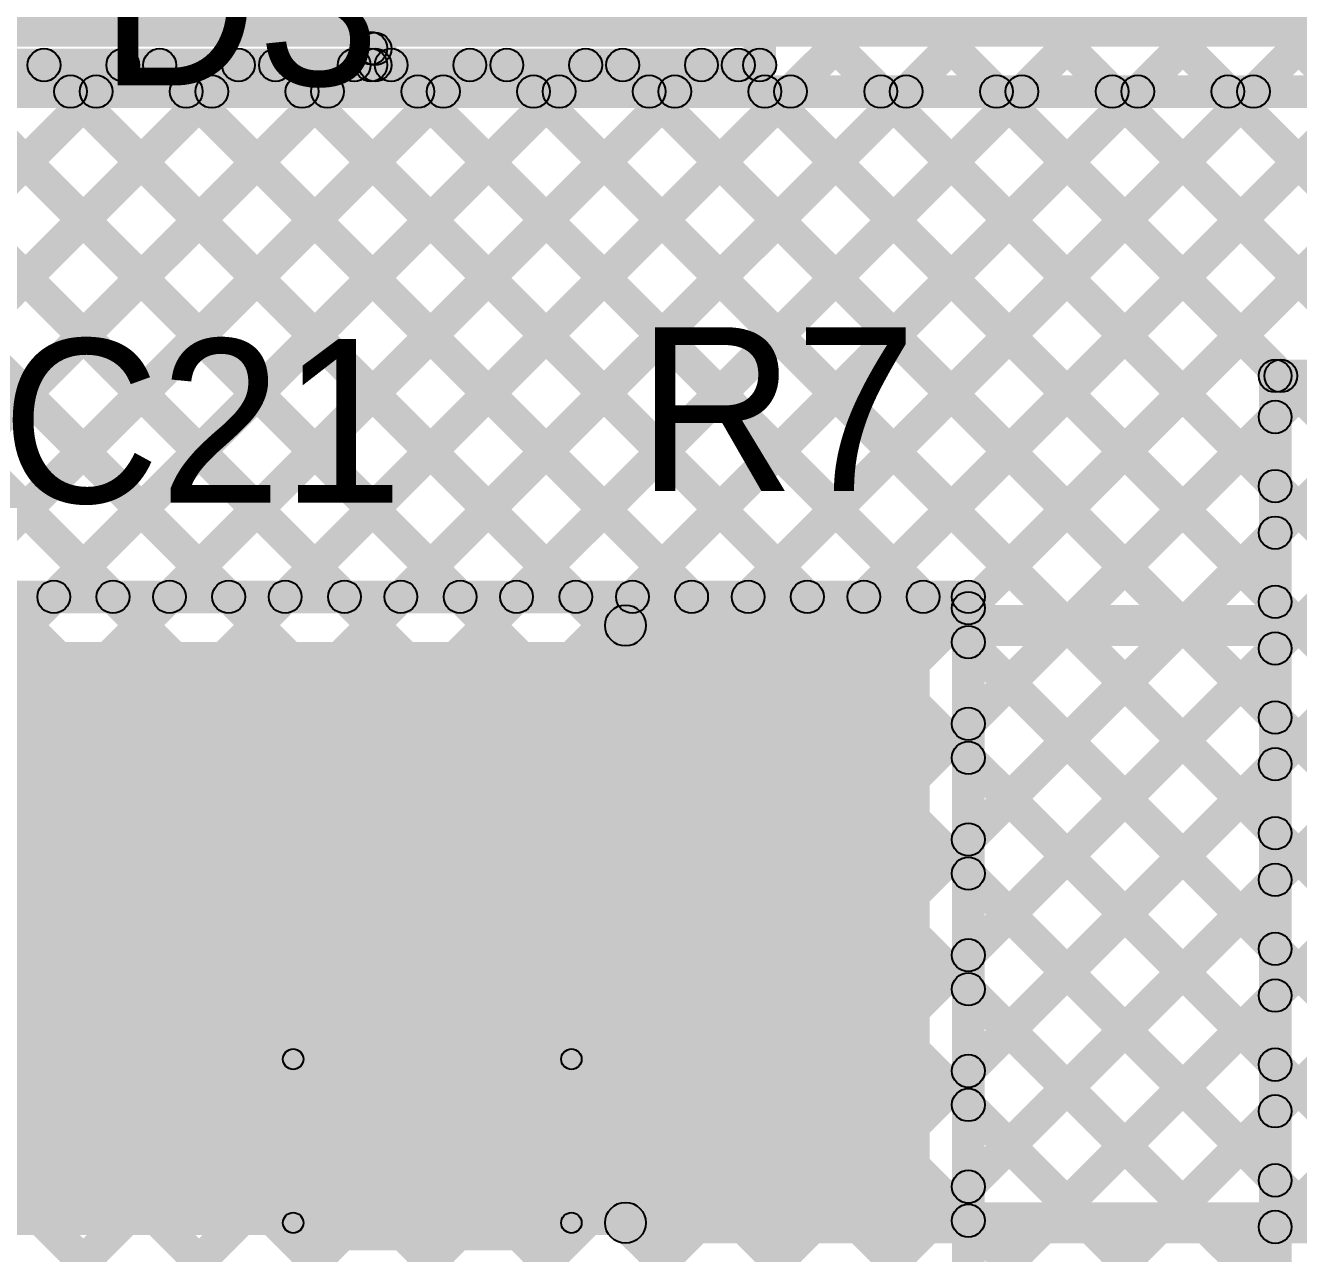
# Model space of a CAD drawing. Header units: millimetres. Extents: x -0.28 to 3.03, y -0.05 to 3.12.
# Drawn here: x 0.2486 to 0.5597, y 0.2875 to 0.5877 of the extents above; entities that cross this region are included whole.
import ezdxf

# ---------------------------------------------------------------- set-up
doc = ezdxf.new("R2010")
doc.units = ezdxf.units.MM
doc.header["$MEASUREMENT"] = 0
for name, color, linetype in [('BottomLayer', 5, 'Continuous'), ('TopLayer', 1, 'Continuous'), ('TopOverlay', 2, 'Continuous'), ('TopPaste', 8, 'Continuous'), ('TopSolder', 216, 'Continuous')]:
    doc.layers.add(name, color=color, linetype=linetype)

# ---------------------------------------------------------------- blocks, each defined once
blk = doc.blocks.new('RES_2512_62')
at = {"layer": 'TopLayer'}
for points in [[(-0.15945, 0.06693), (-0.09646, 0.06693), (-0.09646, -0.06693), (-0.15945, -0.06693)], [(0.09646, 0.06693), (0.15945, 0.06693), (0.15945, -0.06693), (0.09646, -0.06693)]]:
    blk.add_hatch(color=1, dxfattribs=at).paths.add_polyline_path(points)
at = {"layer": 'TopOverlay'}
h = blk.add_hatch(color=2, dxfattribs=at)
edge = h.paths.add_edge_path()
edge.add_arc((-0.167, 0.073), 0.005, 0, 360)
h = blk.add_hatch(color=2, dxfattribs=at)
edge = h.paths.add_edge_path()
edge.add_arc((-0.167, 0.073), 0.005, 0, 360)
for points in [[(0.16679, 0.078), (0.16679, 0.068), (-0.167, 0.068), (-0.167, 0.078)], [(-0.172, 0.073), (-0.162, 0.073), (-0.162, -0.073), (-0.172, -0.073)], [(0.16179, 0.073), (0.17179, 0.073), (0.17179, -0.073), (0.16179, -0.073)], [(0.16679, -0.068), (0.16679, -0.078), (-0.167, -0.078), (-0.167, -0.068)]]:
    blk.add_hatch(color=2, dxfattribs=at).paths.add_polyline_path(points)
h = blk.add_hatch(color=2, dxfattribs=at)
edge = h.paths.add_edge_path()
edge.add_arc((0.16679, 0.073), 0.005, 0, 360)
h = blk.add_hatch(color=2, dxfattribs=at)
edge = h.paths.add_edge_path()
edge.add_arc((0.16679, 0.073), 0.005, 0, 360)
h = blk.add_hatch(color=2, dxfattribs=at)
edge = h.paths.add_edge_path()
edge.add_arc((-0.167, -0.073), 0.005, 0, 360)
h = blk.add_hatch(color=2, dxfattribs=at)
edge = h.paths.add_edge_path()
edge.add_arc((-0.167, -0.073), 0.005, 0, 360)
h = blk.add_hatch(color=2, dxfattribs=at)
edge = h.paths.add_edge_path()
edge.add_arc((0.16679, -0.073), 0.005, 0, 360)
h = blk.add_hatch(color=2, dxfattribs=at)
edge = h.paths.add_edge_path()
edge.add_arc((0.16679, -0.073), 0.005, 0, 360)
at = {"layer": 'TopPaste'}
for points in [[(-0.15945, 0.06693), (-0.09646, 0.06693), (-0.09646, -0.06693), (-0.15945, -0.06693)], [(0.09646, 0.06693), (0.15945, 0.06693), (0.15945, -0.06693), (0.09646, -0.06693)]]:
    blk.add_hatch(color=8, dxfattribs=at).paths.add_polyline_path(points)
at = {"layer": 'TopSolder'}
for points in [[(-0.16345, 0.07093), (-0.09246, 0.07093), (-0.09246, -0.07093), (-0.16345, -0.07093)], [(0.09246, 0.07093), (0.16345, 0.07093), (0.16345, -0.07093), (0.09246, -0.07093)]]:
    blk.add_hatch(color=216, dxfattribs=at).paths.add_polyline_path(points)
at = {"layer": 'TopOverlay'}
for centre in [(-0.167, 0.073), (-0.167, 0.073), (0.16679, 0.073), (0.16679, 0.073), (-0.167, -0.073), (-0.167, -0.073), (0.16679, -0.073), (0.16679, -0.073)]:
    blk.add_circle(centre, 0.005, dxfattribs=at)
blk = doc.blocks.new('C__0805_101')
at = {"layer": 'TopLayer'}
for points in [[(-0.06, 0.03), (-0.02, 0.03), (-0.02, -0.03), (-0.06, -0.03)], [(0.02, 0.03), (0.06, 0.03), (0.06, -0.03), (0.02, -0.03)]]:
    blk.add_hatch(color=1, dxfattribs=at).paths.add_polyline_path(points)
at = {"layer": 'TopOverlay'}
h = blk.add_hatch(color=2, dxfattribs=at)
edge = h.paths.add_edge_path()
edge.add_arc((-0.064, 0.034), 0.0025, 0, 360)
h = blk.add_hatch(color=2, dxfattribs=at)
edge = h.paths.add_edge_path()
edge.add_arc((-0.064, 0.034), 0.0025, 0, 360)
for points in [[(-0.024, 0.0365), (-0.024, 0.0315), (-0.064, 0.0315), (-0.064, 0.0365)], [(0.064, 0.0365), (0.064, 0.0315), (0.024, 0.0315), (0.024, 0.0365)], [(-0.0615, -0.034), (-0.0665, -0.034), (-0.0665, 0.034), (-0.0615, 0.034)], [(0.0665, -0.034), (0.0615, -0.034), (0.0615, 0.034), (0.0665, 0.034)], [(-0.024, -0.0315), (-0.024, -0.0365), (-0.064, -0.0365), (-0.064, -0.0315)], [(0.064, -0.0315), (0.064, -0.0365), (0.024, -0.0365), (0.024, -0.0315)]]:
    blk.add_hatch(color=2, dxfattribs=at).paths.add_polyline_path(points)
h = blk.add_hatch(color=2, dxfattribs=at)
edge = h.paths.add_edge_path()
edge.add_arc((-0.024, 0.034), 0.0025, 0, 360)
h = blk.add_hatch(color=2, dxfattribs=at)
edge = h.paths.add_edge_path()
edge.add_arc((0.024, 0.034), 0.0025, 0, 360)
h = blk.add_hatch(color=2, dxfattribs=at)
edge = h.paths.add_edge_path()
edge.add_arc((0.064, 0.034), 0.0025, 0, 360)
h = blk.add_hatch(color=2, dxfattribs=at)
edge = h.paths.add_edge_path()
edge.add_arc((0.064, 0.034), 0.0025, 0, 360)
h = blk.add_hatch(color=2, dxfattribs=at)
edge = h.paths.add_edge_path()
edge.add_arc((-0.064, -0.034), 0.0025, 0, 360)
h = blk.add_hatch(color=2, dxfattribs=at)
edge = h.paths.add_edge_path()
edge.add_arc((-0.064, -0.034), 0.0025, 0, 360)
h = blk.add_hatch(color=2, dxfattribs=at)
edge = h.paths.add_edge_path()
edge.add_arc((-0.024, -0.034), 0.0025, 0, 360)
h = blk.add_hatch(color=2, dxfattribs=at)
edge = h.paths.add_edge_path()
edge.add_arc((0.024, -0.034), 0.0025, 0, 360)
h = blk.add_hatch(color=2, dxfattribs=at)
edge = h.paths.add_edge_path()
edge.add_arc((0.064, -0.034), 0.0025, 0, 360)
h = blk.add_hatch(color=2, dxfattribs=at)
edge = h.paths.add_edge_path()
edge.add_arc((0.064, -0.034), 0.0025, 0, 360)
at = {"layer": 'TopPaste'}
for points in [[(-0.06, 0.03), (-0.02, 0.03), (-0.02, -0.03), (-0.06, -0.03)], [(0.02, 0.03), (0.06, 0.03), (0.06, -0.03), (0.02, -0.03)]]:
    blk.add_hatch(color=8, dxfattribs=at).paths.add_polyline_path(points)
at = {"layer": 'TopSolder'}
for points in [[(-0.06276, 0.03276), (-0.01724, 0.03276), (-0.01724, -0.03276), (-0.06276, -0.03276)], [(0.01724, 0.03276), (0.06276, 0.03276), (0.06276, -0.03276), (0.01724, -0.03276)]]:
    blk.add_hatch(color=216, dxfattribs=at).paths.add_polyline_path(points)
at = {"layer": 'TopOverlay'}
for centre in [(-0.064, 0.034), (-0.064, 0.034), (-0.024, 0.034), (0.024, 0.034), (0.064, 0.034), (0.064, 0.034), (-0.064, -0.034), (-0.064, -0.034), (-0.024, -0.034), (0.024, -0.034), (0.064, -0.034), (0.064, -0.034)]:
    blk.add_circle(centre, 0.0025, dxfattribs=at)

msp = doc.modelspace()

# ---------------------------------------------------------------- hatches: boundary and pattern name
at = {"layer": 'BottomLayer'}
for points in [[(0.211, 0.5825), (0.211, 0.6075), (1.107, 0.6075), (1.107, 0.5825)], [(0.05283, 0.12656), (0.04717, 0.13222), (0.48928, 0.57433), (0.49494, 0.56867)], [(0.05283, 0.09828), (0.04717, 0.10393), (0.51757, 0.57433), (0.52323, 0.56867)], [(0.05283, 0.18313), (0.04717, 0.18879), (0.43272, 0.57433), (0.43837, 0.56867)], [(0.05283, 0.06999), (0.04717, 0.07565), (0.54585, 0.57433), (0.55151, 0.56867)], [(0.05283, 0.06999), (0.04717, 0.07565), (0.54585, 0.57433), (0.55151, 0.56867)], [(0.05283, 0.15484), (0.04717, 0.1605), (0.461, 0.57433), (0.46666, 0.56867)], [(0.05283, 0.32455), (0.04717, 0.33021), (0.29129, 0.57433), (0.29695, 0.56867)], [(0.05283, 0.2397), (0.04717, 0.24535), (0.37615, 0.57433), (0.3818, 0.56867)], [(0.05283, 0.21141), (0.04717, 0.21707), (0.40443, 0.57433), (0.41009, 0.56867)], [(0.05283, 0.26798), (0.04717, 0.27364), (0.34786, 0.57433), (0.35352, 0.56867)], [(0.05283, 0.29627), (0.04717, 0.30192), (0.31958, 0.57433), (0.32524, 0.56867)], [(0.0592, 0.04808), (0.05354, 0.05373), (0.57414, 0.57433), (0.57979, 0.56867)], [(0.08748, 0.04808), (0.08183, 0.05373), (0.60242, 0.57433), (0.60808, 0.56867)], [(0.11577, 0.04808), (0.11011, 0.05373), (0.63071, 0.57433), (0.63636, 0.56867)], [(0.14405, 0.04808), (0.13839, 0.05373), (0.65899, 0.57433), (0.66465, 0.56867)], [(0.17234, 0.04808), (0.16668, 0.05373), (0.68727, 0.57433), (0.69293, 0.56867)], [(0.18733, 0.48733), (0.18167, 0.49299), (0.26301, 0.57433), (0.26867, 0.56867)], [(0.20062, 0.04808), (0.19496, 0.05373), (0.71556, 0.57433), (0.72122, 0.56867)], [(0.22073, 0.5675), (0.22073, 0.5755), (1.09727, 0.5755), (1.09727, 0.5675)], [(0.2289, 0.04808), (0.22325, 0.05373), (0.74384, 0.57433), (0.7495, 0.56867)], [(0.22848, 0.56867), (0.23414, 0.57433), (0.65564, 0.15283), (0.64998, 0.14717)], [(0.25719, 0.04808), (0.25153, 0.05373), (0.77213, 0.57433), (0.77778, 0.56867)], [(0.25677, 0.56867), (0.26242, 0.57433), (0.68392, 0.15283), (0.67827, 0.14717)], [(0.28547, 0.04808), (0.27982, 0.05373), (0.80041, 0.57433), (0.80607, 0.56867)], [(0.28505, 0.56867), (0.29071, 0.57433), (0.71221, 0.15283), (0.70655, 0.14717)], [(0.31376, 0.04808), (0.3081, 0.05373), (0.8287, 0.57433), (0.83435, 0.56867)], [(0.31334, 0.56867), (0.31899, 0.57433), (0.83959, 0.05373), (0.83393, 0.04808)], [(0.34162, 0.56867), (0.34728, 0.57433), (0.86787, 0.05373), (0.86221, 0.04808)], [(0.3699, 0.56867), (0.37556, 0.57433), (0.89616, 0.05373), (0.8905, 0.04808)], [(0.39819, 0.56867), (0.40385, 0.57433), (0.92444, 0.05373), (0.91878, 0.04808)], [(0.42647, 0.56867), (0.43213, 0.57433), (0.95272, 0.05373), (0.94707, 0.04808)], [(0.45476, 0.56867), (0.46041, 0.57433), (0.98101, 0.05373), (0.97535, 0.04808)], [(0.48304, 0.56867), (0.4887, 0.57433), (1.00929, 0.05373), (1.00364, 0.04808)], [(0.51133, 0.56867), (0.51698, 0.57433), (1.03758, 0.05373), (1.03192, 0.04808)], [(0.53961, 0.56867), (0.54527, 0.57433), (1.06586, 0.05373), (1.0602, 0.04808)], [(0.20905, 0.55982), (0.21471, 0.56547), (0.62736, 0.15283), (0.6217, 0.14717)], [(0.19491, 0.54568), (0.20057, 0.55133), (0.59907, 0.15283), (0.59341, 0.14717)], [(0.18167, 0.53063), (0.18733, 0.53629), (0.57079, 0.15283), (0.56513, 0.14717)], [(0.04717, 0.52371), (0.05283, 0.52936), (0.52846, 0.05373), (0.5228, 0.04808)], [(0.18167, 0.50235), (0.18733, 0.508), (0.54862, 0.14671), (0.54296, 0.14106)], [(0.04717, 0.49542), (0.05283, 0.50108), (0.50018, 0.05373), (0.49452, 0.04808)], [(0.18167, 0.47406), (0.18733, 0.47972), (0.54862, 0.11843), (0.54296, 0.11277)], [(0.17463, 0.45281), (0.18029, 0.45847), (0.54862, 0.09015), (0.54296, 0.08449)], [(0.15235, 0.44682), (0.15801, 0.45247), (0.54862, 0.06186), (0.54296, 0.05621)]]:
    msp.add_hatch(color=5, dxfattribs=at).paths.add_polyline_path(points)
h = msp.add_hatch(color=5, dxfattribs=at)
edge = h.paths.add_edge_path()
edge.add_arc((0.2596, 0.5715), 0.004, 0, 360)
h = msp.add_hatch(color=5, dxfattribs=at)
edge = h.paths.add_edge_path()
edge.add_arc((0.26584, 0.5715), 0.004, 0, 360)
h = msp.add_hatch(color=5, dxfattribs=at)
edge = h.paths.add_edge_path()
edge.add_arc((0.28788, 0.5715), 0.004, 0, 360)
h = msp.add_hatch(color=5, dxfattribs=at)
edge = h.paths.add_edge_path()
edge.add_arc((0.29412, 0.5715), 0.004, 0, 360)
h = msp.add_hatch(color=5, dxfattribs=at)
edge = h.paths.add_edge_path()
edge.add_arc((0.31616, 0.5715), 0.004, 0, 360)
h = msp.add_hatch(color=5, dxfattribs=at)
edge = h.paths.add_edge_path()
edge.add_arc((0.32241, 0.5715), 0.004, 0, 360)
h = msp.add_hatch(color=5, dxfattribs=at)
edge = h.paths.add_edge_path()
edge.add_arc((0.34445, 0.5715), 0.004, 0, 360)
h = msp.add_hatch(color=5, dxfattribs=at)
edge = h.paths.add_edge_path()
edge.add_arc((0.35069, 0.5715), 0.004, 0, 360)
h = msp.add_hatch(color=5, dxfattribs=at)
edge = h.paths.add_edge_path()
edge.add_arc((0.37273, 0.5715), 0.004, 0, 360)
h = msp.add_hatch(color=5, dxfattribs=at)
edge = h.paths.add_edge_path()
edge.add_arc((0.37898, 0.5715), 0.004, 0, 360)
h = msp.add_hatch(color=5, dxfattribs=at)
edge = h.paths.add_edge_path()
edge.add_arc((0.40102, 0.5715), 0.004, 0, 360)
h = msp.add_hatch(color=5, dxfattribs=at)
edge = h.paths.add_edge_path()
edge.add_arc((0.40726, 0.5715), 0.004, 0, 360)
h = msp.add_hatch(color=5, dxfattribs=at)
edge = h.paths.add_edge_path()
edge.add_arc((0.4293, 0.5715), 0.004, 0, 360)
h = msp.add_hatch(color=5, dxfattribs=at)
edge = h.paths.add_edge_path()
edge.add_arc((0.43554, 0.5715), 0.004, 0, 360)
h = msp.add_hatch(color=5, dxfattribs=at)
edge = h.paths.add_edge_path()
edge.add_arc((0.45759, 0.5715), 0.004, 0, 360)
h = msp.add_hatch(color=5, dxfattribs=at)
edge = h.paths.add_edge_path()
edge.add_arc((0.46383, 0.5715), 0.004, 0, 360)
h = msp.add_hatch(color=5, dxfattribs=at)
edge = h.paths.add_edge_path()
edge.add_arc((0.48587, 0.5715), 0.004, 0, 360)
h = msp.add_hatch(color=5, dxfattribs=at)
edge = h.paths.add_edge_path()
edge.add_arc((0.49211, 0.5715), 0.004, 0, 360)
h = msp.add_hatch(color=5, dxfattribs=at)
edge = h.paths.add_edge_path()
edge.add_arc((0.51415, 0.5715), 0.004, 0, 360)
h = msp.add_hatch(color=5, dxfattribs=at)
edge = h.paths.add_edge_path()
edge.add_arc((0.5204, 0.5715), 0.004, 0, 360)
h = msp.add_hatch(color=5, dxfattribs=at)
edge = h.paths.add_edge_path()
edge.add_arc((0.54244, 0.5715), 0.004, 0, 360)
h = msp.add_hatch(color=5, dxfattribs=at)
edge = h.paths.add_edge_path()
edge.add_arc((0.54868, 0.5715), 0.004, 0, 360)
h = msp.add_hatch(color=5, dxfattribs=at)
edge = h.paths.add_edge_path()
edge.add_arc((0.54868, 0.5715), 0.004, 0, 360)
at = {"layer": 'TopLayer'}
for points in [[(0.34316, 0.44517), (0.3375, 0.45083), (0.6805, 0.79383), (0.68616, 0.78817)], [(0.37144, 0.44517), (0.36578, 0.45083), (0.70878, 0.79383), (0.71444, 0.78817)], [(0.39973, 0.44517), (0.39407, 0.45083), (0.73707, 0.79383), (0.74273, 0.78817)], [(0.42801, 0.44517), (0.42235, 0.45083), (0.76535, 0.79383), (0.77101, 0.78817)], [(0.45629, 0.44517), (0.45064, 0.45083), (0.79364, 0.79383), (0.79929, 0.78817)], [(0.45629, 0.44517), (0.45064, 0.45083), (0.79364, 0.79383), (0.79929, 0.78817)], [(0.48183, 0.44242), (0.47617, 0.44808), (0.82192, 0.79383), (0.82758, 0.78817)], [(0.338, 0.578), (0.33, 0.578), (0.33, 0.736), (0.338, 0.736)], [(0.337, 0.578), (0.329, 0.578), (0.329, 0.688), (0.337, 0.688)], [(0.31487, 0.44517), (0.30922, 0.45083), (0.53722, 0.67883), (0.54287, 0.67317)], [(0.43511, 0.67317), (0.44077, 0.67883), (0.61477, 0.50483), (0.60911, 0.49917)], [(0.46339, 0.67317), (0.46905, 0.67883), (0.64305, 0.50483), (0.63739, 0.49917)], [(0.432, 0.578), (0.424, 0.578), (0.424, 0.676), (0.432, 0.676)], [(0.42517, 0.65483), (0.43083, 0.66048), (0.58648, 0.50483), (0.58083, 0.49917)], [(0.42517, 0.62654), (0.43083, 0.6322), (0.5582, 0.50483), (0.55254, 0.49917)], [(0.42517, 0.59826), (0.43083, 0.60391), (0.55683, 0.47791), (0.55117, 0.47226)], [(0.33174, 0.57517), (0.32608, 0.58083), (0.33017, 0.58492), (0.33583, 0.57926)], [(0.155, 0.574), (0.155, 0.582), (0.333, 0.582), (0.333, 0.574)], [(0.33117, 0.57912), (0.33683, 0.58478), (0.34078, 0.58083), (0.33512, 0.57517)], [(0.334, 0.574), (0.334, 0.582), (0.428, 0.582), (0.428, 0.574)], [(0.16541, 0.57517), (0.17107, 0.58083), (0.30107, 0.45083), (0.29541, 0.44517)], [(0.1937, 0.57517), (0.19936, 0.58083), (0.32936, 0.45083), (0.3237, 0.44517)], [(0.19983, 0.49983), (0.19417, 0.50549), (0.26951, 0.58083), (0.27517, 0.57517)], [(0.19983, 0.47155), (0.19417, 0.47721), (0.29779, 0.58083), (0.30345, 0.57517)], [(0.20174, 0.44517), (0.19608, 0.45083), (0.32608, 0.58083), (0.33174, 0.57517)], [(0.22198, 0.57517), (0.22764, 0.58083), (0.35764, 0.45083), (0.35198, 0.44517)], [(0.23002, 0.44517), (0.22436, 0.45083), (0.35436, 0.58083), (0.36002, 0.57517)], [(0.25027, 0.57517), (0.25592, 0.58083), (0.38592, 0.45083), (0.38027, 0.44517)], [(0.2583, 0.44517), (0.25265, 0.45083), (0.38265, 0.58083), (0.3883, 0.57517)], [(0.27855, 0.57517), (0.28421, 0.58083), (0.41421, 0.45083), (0.40855, 0.44517)], [(0.28659, 0.44517), (0.28093, 0.45083), (0.41093, 0.58083), (0.41659, 0.57517)], [(0.30684, 0.57517), (0.31249, 0.58083), (0.44249, 0.45083), (0.43684, 0.44517)], [(0.33512, 0.57517), (0.34078, 0.58083), (0.47078, 0.45083), (0.46512, 0.44517)], [(0.3634, 0.57517), (0.36906, 0.58083), (0.55683, 0.39306), (0.55117, 0.3874)], [(0.39169, 0.57517), (0.39735, 0.58083), (0.55683, 0.42135), (0.55117, 0.41569)], [(0.41997, 0.57517), (0.42563, 0.58083), (0.55683, 0.44963), (0.55117, 0.44397)], [(0.19417, 0.51813), (0.19983, 0.52379), (0.27279, 0.45083), (0.26713, 0.44517)], [(0.554, 0.498), (0.554, 0.506), (0.73847, 0.506), (0.73847, 0.498)], [(0.558, 0.14921), (0.55, 0.14921), (0.55, 0.502), (0.558, 0.502)], [(0.48183, 0.41414), (0.47617, 0.41979), (0.55117, 0.49479), (0.55683, 0.48914)], [(0.48183, 0.38585), (0.47617, 0.39151), (0.55117, 0.46651), (0.55683, 0.46085)], [(0.197, 0.444), (0.197, 0.452), (0.479, 0.452), (0.479, 0.444)], [(0.483, 0.281), (0.475, 0.281), (0.475, 0.448), (0.483, 0.448)], [(0.47617, 0.43412), (0.48183, 0.43978), (0.55683, 0.36478), (0.55117, 0.35912)], [(0.016, 0.292), (0.468, 0.292), (0.468, 0.437), (0.016, 0.437)], [(0.48183, 0.35757), (0.47617, 0.36323), (0.55117, 0.43823), (0.55683, 0.43257)], [(0.47617, 0.40584), (0.48183, 0.41149), (0.55683, 0.33649), (0.55117, 0.33084)], [(0.48183, 0.32928), (0.47617, 0.33494), (0.55117, 0.40994), (0.55683, 0.40428)], [(0.47617, 0.37755), (0.48183, 0.38321), (0.55683, 0.30821), (0.55117, 0.30255)], [(0.48183, 0.301), (0.47617, 0.30666), (0.55117, 0.38166), (0.55683, 0.376)], [(0.47617, 0.34927), (0.48183, 0.35492), (0.55683, 0.27992), (0.55117, 0.27427)], [(0.25658, 0.04747), (0.25093, 0.05313), (0.55117, 0.35337), (0.55683, 0.34772)], [(0.28487, 0.04747), (0.27921, 0.05313), (0.55117, 0.32509), (0.55683, 0.31943)], [(0.47617, 0.32098), (0.48183, 0.32664), (0.55683, 0.25164), (0.55117, 0.24598)], [(0.31315, 0.04747), (0.30749, 0.05313), (0.55117, 0.2968), (0.55683, 0.29115)], [(0.47617, 0.2927), (0.48183, 0.29836), (0.55683, 0.22336), (0.55117, 0.2177)]]:
    msp.add_hatch(color=1, dxfattribs=at).paths.add_polyline_path(points)
h = msp.add_hatch(color=1, dxfattribs=at)
edge = h.paths.add_edge_path()
edge.add_arc((0.333, 0.58209), 0.004, 0, 360)
h = msp.add_hatch(color=1, dxfattribs=at)
edge = h.paths.add_edge_path()
edge.add_arc((0.334, 0.58195), 0.004, 0, 360)
h = msp.add_hatch(color=1, dxfattribs=at)
edge = h.paths.add_edge_path()
edge.add_arc((0.2531, 0.578), 0.004, 0, 360)
h = msp.add_hatch(color=1, dxfattribs=at)
edge = h.paths.add_edge_path()
edge.add_arc((0.27234, 0.578), 0.004, 0, 360)
h = msp.add_hatch(color=1, dxfattribs=at)
edge = h.paths.add_edge_path()
edge.add_arc((0.28138, 0.578), 0.004, 0, 360)
h = msp.add_hatch(color=1, dxfattribs=at)
edge = h.paths.add_edge_path()
edge.add_arc((0.30062, 0.578), 0.004, 0, 360)
h = msp.add_hatch(color=1, dxfattribs=at)
edge = h.paths.add_edge_path()
edge.add_arc((0.30966, 0.578), 0.004, 0, 360)
h = msp.add_hatch(color=1, dxfattribs=at)
edge = h.paths.add_edge_path()
edge.add_arc((0.32891, 0.578), 0.004, 0, 360)
h = msp.add_hatch(color=1, dxfattribs=at)
edge = h.paths.add_edge_path()
edge.add_arc((0.32891, 0.578), 0.004, 0, 360)
h = msp.add_hatch(color=1, dxfattribs=at)
edge = h.paths.add_edge_path()
edge.add_arc((0.333, 0.578), 0.004, 0, 360)
h = msp.add_hatch(color=1, dxfattribs=at)
edge = h.paths.add_edge_path()
edge.add_arc((0.333, 0.578), 0.004, 0, 360)
h = msp.add_hatch(color=1, dxfattribs=at)
edge = h.paths.add_edge_path()
edge.add_arc((0.334, 0.578), 0.004, 0, 360)
h = msp.add_hatch(color=1, dxfattribs=at)
edge = h.paths.add_edge_path()
edge.add_arc((0.334, 0.578), 0.004, 0, 360)
h = msp.add_hatch(color=1, dxfattribs=at)
edge = h.paths.add_edge_path()
edge.add_arc((0.33795, 0.578), 0.004, 0, 360)
h = msp.add_hatch(color=1, dxfattribs=at)
edge = h.paths.add_edge_path()
edge.add_arc((0.33795, 0.578), 0.004, 0, 360)
h = msp.add_hatch(color=1, dxfattribs=at)
edge = h.paths.add_edge_path()
edge.add_arc((0.35719, 0.578), 0.004, 0, 360)
h = msp.add_hatch(color=1, dxfattribs=at)
edge = h.paths.add_edge_path()
edge.add_arc((0.36623, 0.578), 0.004, 0, 360)
h = msp.add_hatch(color=1, dxfattribs=at)
edge = h.paths.add_edge_path()
edge.add_arc((0.38548, 0.578), 0.004, 0, 360)
h = msp.add_hatch(color=1, dxfattribs=at)
edge = h.paths.add_edge_path()
edge.add_arc((0.39452, 0.578), 0.004, 0, 360)
h = msp.add_hatch(color=1, dxfattribs=at)
edge = h.paths.add_edge_path()
edge.add_arc((0.41376, 0.578), 0.004, 0, 360)
h = msp.add_hatch(color=1, dxfattribs=at)
edge = h.paths.add_edge_path()
edge.add_arc((0.4228, 0.578), 0.004, 0, 360)
h = msp.add_hatch(color=1, dxfattribs=at)
edge = h.paths.add_edge_path()
edge.add_arc((0.428, 0.578), 0.004, 0, 360)
h = msp.add_hatch(color=1, dxfattribs=at)
edge = h.paths.add_edge_path()
edge.add_arc((0.428, 0.578), 0.004, 0, 360)
h = msp.add_hatch(color=1, dxfattribs=at)
edge = h.paths.add_edge_path()
edge.add_arc((0.554, 0.502), 0.004, 0, 360)
h = msp.add_hatch(color=1, dxfattribs=at)
edge = h.paths.add_edge_path()
edge.add_arc((0.554, 0.502), 0.004, 0, 360)
h = msp.add_hatch(color=1, dxfattribs=at)
edge = h.paths.add_edge_path()
edge.add_arc((0.55537, 0.502), 0.004, 0, 360)
h = msp.add_hatch(color=1, dxfattribs=at)
edge = h.paths.add_edge_path()
edge.add_arc((0.554, 0.49197), 0.004, 0, 360)
h = msp.add_hatch(color=1, dxfattribs=at)
edge = h.paths.add_edge_path()
edge.add_arc((0.554, 0.47509), 0.004, 0, 360)
h = msp.add_hatch(color=1, dxfattribs=at)
edge = h.paths.add_edge_path()
edge.add_arc((0.554, 0.46368), 0.004, 0, 360)
h = msp.add_hatch(color=1, dxfattribs=at)
edge = h.paths.add_edge_path()
edge.add_arc((0.25548, 0.448), 0.004, 0, 360)
h = msp.add_hatch(color=1, dxfattribs=at)
edge = h.paths.add_edge_path()
edge.add_arc((0.26996, 0.448), 0.004, 0, 360)
h = msp.add_hatch(color=1, dxfattribs=at)
edge = h.paths.add_edge_path()
edge.add_arc((0.28376, 0.448), 0.004, 0, 360)
h = msp.add_hatch(color=1, dxfattribs=at)
edge = h.paths.add_edge_path()
edge.add_arc((0.29824, 0.448), 0.004, 0, 360)
h = msp.add_hatch(color=1, dxfattribs=at)
edge = h.paths.add_edge_path()
edge.add_arc((0.31204, 0.448), 0.004, 0, 360)
h = msp.add_hatch(color=1, dxfattribs=at)
edge = h.paths.add_edge_path()
edge.add_arc((0.32653, 0.448), 0.004, 0, 360)
h = msp.add_hatch(color=1, dxfattribs=at)
edge = h.paths.add_edge_path()
edge.add_arc((0.34033, 0.448), 0.004, 0, 360)
h = msp.add_hatch(color=1, dxfattribs=at)
edge = h.paths.add_edge_path()
edge.add_arc((0.35481, 0.448), 0.004, 0, 360)
h = msp.add_hatch(color=1, dxfattribs=at)
edge = h.paths.add_edge_path()
edge.add_arc((0.36861, 0.448), 0.004, 0, 360)
h = msp.add_hatch(color=1, dxfattribs=at)
edge = h.paths.add_edge_path()
edge.add_arc((0.3831, 0.448), 0.004, 0, 360)
h = msp.add_hatch(color=1, dxfattribs=at)
edge = h.paths.add_edge_path()
edge.add_arc((0.3969, 0.448), 0.004, 0, 360)
h = msp.add_hatch(color=1, dxfattribs=at)
edge = h.paths.add_edge_path()
edge.add_arc((0.41138, 0.448), 0.004, 0, 360)
h = msp.add_hatch(color=1, dxfattribs=at)
edge = h.paths.add_edge_path()
edge.add_arc((0.42518, 0.448), 0.004, 0, 360)
h = msp.add_hatch(color=1, dxfattribs=at)
edge = h.paths.add_edge_path()
edge.add_arc((0.43966, 0.448), 0.004, 0, 360)
h = msp.add_hatch(color=1, dxfattribs=at)
edge = h.paths.add_edge_path()
edge.add_arc((0.45347, 0.448), 0.004, 0, 360)
h = msp.add_hatch(color=1, dxfattribs=at)
edge = h.paths.add_edge_path()
edge.add_arc((0.45347, 0.448), 0.004, 0, 360)
h = msp.add_hatch(color=1, dxfattribs=at)
edge = h.paths.add_edge_path()
edge.add_arc((0.46795, 0.448), 0.004, 0, 360)
h = msp.add_hatch(color=1, dxfattribs=at)
edge = h.paths.add_edge_path()
edge.add_arc((0.479, 0.448), 0.004, 0, 360)
h = msp.add_hatch(color=1, dxfattribs=at)
edge = h.paths.add_edge_path()
edge.add_arc((0.479, 0.448), 0.004, 0, 360)
h = msp.add_hatch(color=1, dxfattribs=at)
edge = h.paths.add_edge_path()
edge.add_arc((0.479, 0.44525), 0.004, 0, 360)
h = msp.add_hatch(color=1, dxfattribs=at)
edge = h.paths.add_edge_path()
edge.add_arc((0.554, 0.4468), 0.004, 0, 360)
h = msp.add_hatch(color=1, dxfattribs=at)
edge = h.paths.add_edge_path()
edge.add_arc((0.479, 0.43695), 0.004, 0, 360)
h = msp.add_hatch(color=1, dxfattribs=at)
edge = h.paths.add_edge_path()
edge.add_arc((0.554, 0.4354), 0.004, 0, 360)
h = msp.add_hatch(color=1, dxfattribs=at)
edge = h.paths.add_edge_path()
edge.add_arc((0.479, 0.41697), 0.004, 0, 360)
h = msp.add_hatch(color=1, dxfattribs=at)
edge = h.paths.add_edge_path()
edge.add_arc((0.554, 0.41852), 0.004, 0, 360)
h = msp.add_hatch(color=1, dxfattribs=at)
edge = h.paths.add_edge_path()
edge.add_arc((0.479, 0.40866), 0.004, 0, 360)
h = msp.add_hatch(color=1, dxfattribs=at)
edge = h.paths.add_edge_path()
edge.add_arc((0.554, 0.40711), 0.004, 0, 360)
h = msp.add_hatch(color=1, dxfattribs=at)
edge = h.paths.add_edge_path()
edge.add_arc((0.479, 0.38868), 0.004, 0, 360)
h = msp.add_hatch(color=1, dxfattribs=at)
edge = h.paths.add_edge_path()
edge.add_arc((0.554, 0.39023), 0.004, 0, 360)
h = msp.add_hatch(color=1, dxfattribs=at)
edge = h.paths.add_edge_path()
edge.add_arc((0.479, 0.38038), 0.004, 0, 360)
h = msp.add_hatch(color=1, dxfattribs=at)
edge = h.paths.add_edge_path()
edge.add_arc((0.554, 0.37883), 0.004, 0, 360)
h = msp.add_hatch(color=1, dxfattribs=at)
edge = h.paths.add_edge_path()
edge.add_arc((0.479, 0.3604), 0.004, 0, 360)
h = msp.add_hatch(color=1, dxfattribs=at)
edge = h.paths.add_edge_path()
edge.add_arc((0.554, 0.36195), 0.004, 0, 360)
h = msp.add_hatch(color=1, dxfattribs=at)
edge = h.paths.add_edge_path()
edge.add_arc((0.479, 0.3521), 0.004, 0, 360)
h = msp.add_hatch(color=1, dxfattribs=at)
edge = h.paths.add_edge_path()
edge.add_arc((0.554, 0.35054), 0.004, 0, 360)
h = msp.add_hatch(color=1, dxfattribs=at)
edge = h.paths.add_edge_path()
edge.add_arc((0.479, 0.33211), 0.004, 0, 360)
h = msp.add_hatch(color=1, dxfattribs=at)
edge = h.paths.add_edge_path()
edge.add_arc((0.554, 0.33366), 0.004, 0, 360)
h = msp.add_hatch(color=1, dxfattribs=at)
edge = h.paths.add_edge_path()
edge.add_arc((0.479, 0.32381), 0.004, 0, 360)
h = msp.add_hatch(color=1, dxfattribs=at)
edge = h.paths.add_edge_path()
edge.add_arc((0.554, 0.32226), 0.004, 0, 360)
h = msp.add_hatch(color=1, dxfattribs=at)
edge = h.paths.add_edge_path()
edge.add_arc((0.554, 0.30538), 0.004, 0, 360)
h = msp.add_hatch(color=1, dxfattribs=at)
edge = h.paths.add_edge_path()
edge.add_arc((0.479, 0.30383), 0.004, 0, 360)
h = msp.add_hatch(color=1, dxfattribs=at)
edge = h.paths.add_edge_path()
edge.add_arc((0.479, 0.29553), 0.004, 0, 360)
h = msp.add_hatch(color=1, dxfattribs=at)
edge = h.paths.add_edge_path()
edge.add_arc((0.554, 0.29398), 0.004, 0, 360)

# ---------------------------------------------------------------- linework, layer by layer
at = {"layer": 'BottomLayer'}
for centre in [(0.2596, 0.5715), (0.26584, 0.5715), (0.28788, 0.5715), (0.29412, 0.5715), (0.31616, 0.5715), (0.32241, 0.5715), (0.34445, 0.5715), (0.35069, 0.5715), (0.37273, 0.5715), (0.37898, 0.5715), (0.40102, 0.5715), (0.40726, 0.5715), (0.4293, 0.5715), (0.43554, 0.5715), (0.45759, 0.5715), (0.46383, 0.5715), (0.48587, 0.5715), (0.49211, 0.5715), (0.51415, 0.5715), (0.5204, 0.5715), (0.54244, 0.5715), (0.54868, 0.5715), (0.54868, 0.5715)]:
    msp.add_circle(centre, 0.004, dxfattribs=at)
at = {"layer": 'TopLayer'}
for centre in [(0.333, 0.58209), (0.334, 0.58195), (0.2531, 0.578), (0.27234, 0.578), (0.28138, 0.578), (0.30062, 0.578), (0.30966, 0.578), (0.32891, 0.578), (0.32891, 0.578), (0.333, 0.578), (0.333, 0.578), (0.334, 0.578), (0.334, 0.578), (0.33795, 0.578), (0.33795, 0.578), (0.35719, 0.578), (0.36623, 0.578), (0.38548, 0.578), (0.39452, 0.578), (0.41376, 0.578), (0.4228, 0.578), (0.428, 0.578), (0.428, 0.578), (0.554, 0.502), (0.554, 0.502), (0.55537, 0.502), (0.554, 0.49197), (0.554, 0.47509), (0.554, 0.46368), (0.25548, 0.448), (0.26996, 0.448), (0.28376, 0.448), (0.29824, 0.448), (0.31204, 0.448), (0.32653, 0.448), (0.34033, 0.448), (0.35481, 0.448), (0.36861, 0.448), (0.3831, 0.448), (0.3969, 0.448), (0.41138, 0.448), (0.42518, 0.448), (0.43966, 0.448), (0.45347, 0.448), (0.45347, 0.448), (0.46795, 0.448), (0.479, 0.448), (0.479, 0.448), (0.479, 0.44525), (0.554, 0.4468), (0.479, 0.43695), (0.554, 0.4354), (0.479, 0.41697), (0.554, 0.41852), (0.479, 0.40866), (0.554, 0.40711), (0.479, 0.38868), (0.554, 0.39023), (0.479, 0.38038), (0.554, 0.37883), (0.479, 0.3604), (0.554, 0.36195), (0.479, 0.3521), (0.554, 0.35054), (0.479, 0.33211), (0.554, 0.33366), (0.479, 0.32381), (0.554, 0.32226), (0.554, 0.30538), (0.479, 0.30383), (0.479, 0.29553), (0.554, 0.29398)]:
    msp.add_circle(centre, 0.004, dxfattribs=at)

# ---------------------------------------------------------------- block references
for name, p, rotation in [('RES_2512_62', (0.562, 0.368), 180), ('C__0805_101', (0.348, 0.271), 270)]:
    msp.add_blockref(name, p, dxfattribs=dict(rotation=rotation))

# ---------------------------------------------------------------- texts
at = {"layer": 'TopOverlay'}
for s, p in [('D3', (0.26676, 0.573)), ('R7', (0.398, 0.47391)), ('C21', (0.24276, 0.471))]:
    msp.add_text(s, height=0.04, dxfattribs=at).set_placement(p)

doc.saveas('drawing.dxf')
